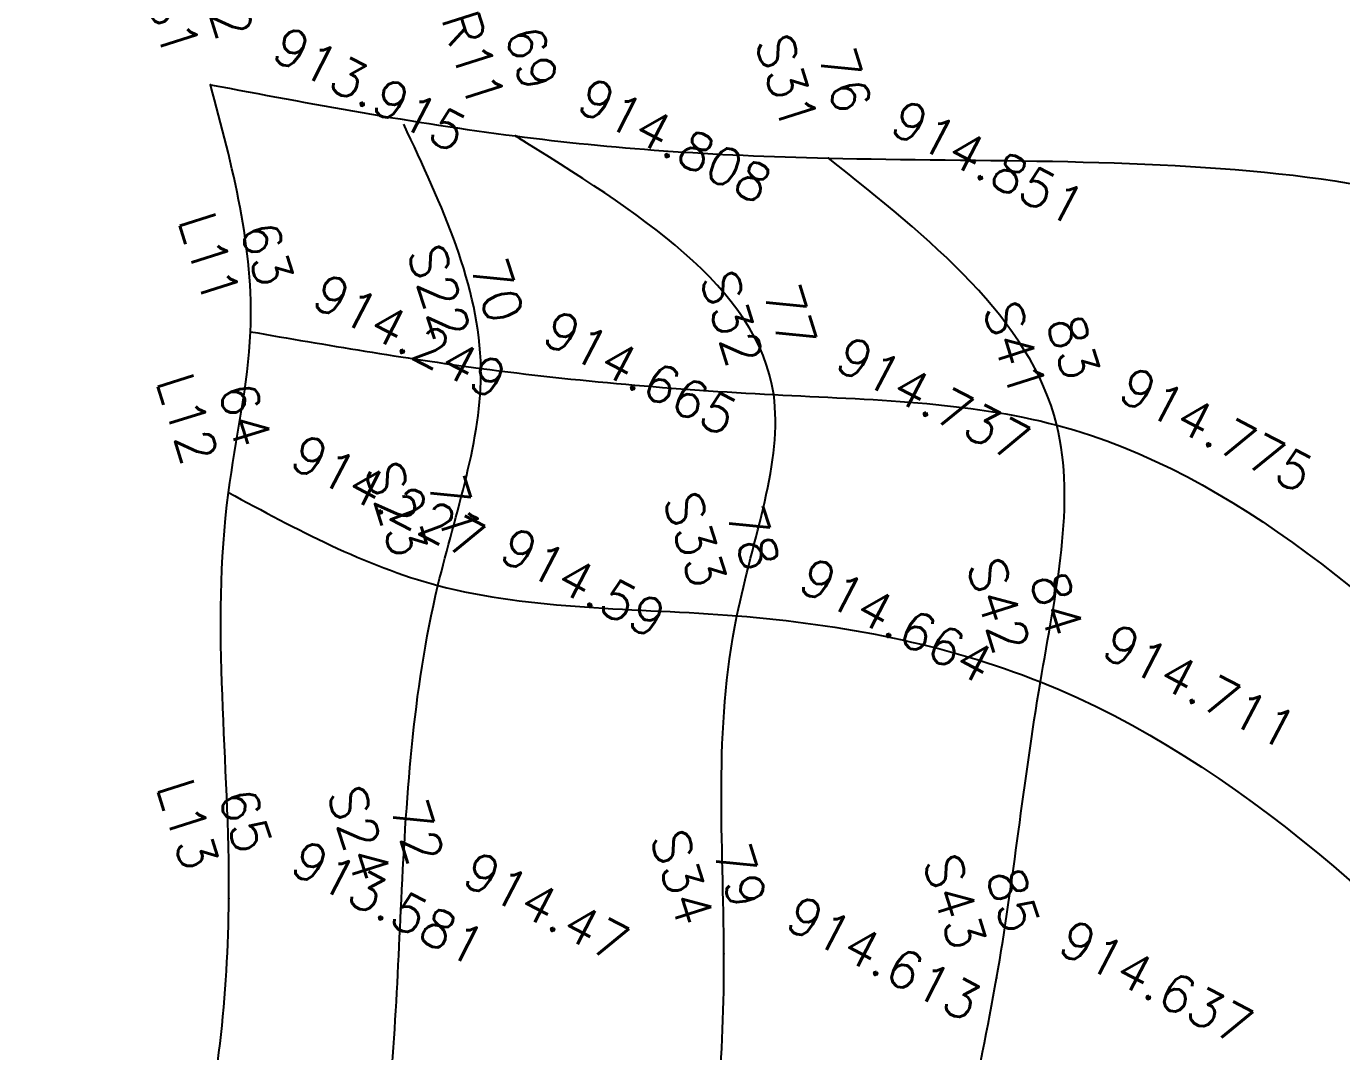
# Model space of a CAD drawing. Header units: millimetres. Extents: x 824502 to 1498685, y 1474633 to 1481826.
# Drawn here: x 1497290.8 to 1497512.6, y 1478515 to 1478687.8 of the extents above; entities that cross this region are included whole.
import ezdxf
from ezdxf.enums import TextEntityAlignment as Align

# ---------------------------------------------------------------- set-up
doc = ezdxf.new("R2010")
doc.units = ezdxf.units.MM
for name, color, linetype in [('Points', 7, 'Continuous'), ('Points-ELV', 6, 'Continuous'), ('Points-NUM', 4, 'Continuous'), ('Points-TXT', 3, 'Continuous')]:
    doc.layers.add(name, color=color, linetype=linetype)
doc.styles.add('ROMANS', font='romans.shx')

# ---------------------------------------------------------------- blocks, each defined once
blk = doc.blocks.new('POINTS')
at = {"layer": 'Points'}
blk.add_line((0, 0), (0, 0), dxfattribs=at)
blk.add_point((0, 0), dxfattribs=at)
at = {"layer": 'Points-ELV', "style": 'ROMANS'}
blk.add_attdef('ELEV', text='', height=1, rotation=45, dxfattribs=at).set_placement((0, 0), align=Align.BOTTOM_LEFT)
at = {"layer": 'Points-NUM', "style": 'ROMANS'}
blk.add_attdef('PTNUM', text='', height=1, dxfattribs=at).set_placement((0, 0), align=Align.BOTTOM_RIGHT)
at = {"layer": 'Points-TXT', "style": 'ROMANS'}
blk.add_attdef('DESC', text='', height=1, dxfattribs=at).set_placement((0, 0), align=Align.BOTTOM_RIGHT)

msp = doc.modelspace()

# ---------------------------------------------------------------- linework, layer by layer
for points in [[(1497321.849, 1478677.999, 14.484), (1497328.606, 1478636.355, 22.897), (1497324.893, 1478609.261, 22.343), (1497324.953, 1478540.848, 6.07), (1497319.312, 1478492.878, 15.491), (1497305.904, 1478453.336, 12.191), (1497297.409, 1478405.783, 7.682), (1497335.235, 1478407.316, 24.056), (1497388.147, 1478398.667, 25.895), (1497427.367, 1478347.031, 25.341), (1497518.042, 1478312.891, -0.958), (1497529.692, 1478368.258, 4.886), (1497532.431, 1478412.879, 13.224), (1497532.195, 1478462.557, 14.232), (1497549.978, 1478509.481, 26.449), (1497544.473, 1478566.29, 25.114), (1497555.339, 1478635.994, 31.235), (1497426.067, 1478665.609, 38.062), (1497373.255, 1478669.349, 36.979), (1497321.849, 1478677.999, 14.484)], [(1497335.235, 1478407.316, 24.056), (1497341.62, 1478449.18, 24.434), (1497349.894, 1478489.581, 26.449), (1497353.964, 1478538.93, 28.464), (1497360.209, 1478593.591, 31.487), (1497367.445, 1478630.176, 33.377), (1497354.423, 1478671.334, 33.377)], [(1497427.367, 1478347.031, 25.341), (1497434.166, 1478389.924, 27.507), (1497444.11, 1478429.057, 27.935), (1497445.976, 1478477.101, 30.429), (1497454.386, 1478527.427, 32.671), (1497461.763, 1478577.347, 34.535), (1497464.536, 1478620.604, 36.148), (1497426.067, 1478665.609, 38.062)], [(1497324.893, 1478609.261, 22.343), (1497360.209, 1478593.591, 31.487), (1497410.602, 1478588.478, 33.351), (1497461.763, 1478577.347, 34.535), (1497549.978, 1478509.481, 26.449)]]:
    msp.add_spline(points, degree=3)
for points, knots in [([(1497388.147, 1478398.667, 25.895), (1497387.834, 1478412.393, 27.078), (1497387.189, 1478440.741, 29.522), (1497406.149, 1478482.65, 30.181), (1497409.885, 1478533.847, 32.5), (1497405.478, 1478581.413, 32.67), (1497426.787, 1478636.149, 35.862), (1497393.684, 1478656.679, 36.603), (1497373.255, 1478669.349, 36.979)], [0, 0, 0, 0, 1.6204793, 3.346642, 5.3691378, 7.6329235, 9.1351416, 11.5818042, 11.5818042, 11.5818042, 11.5818042]), ([(1497328.606, 1478636.355, 22.897), (1497341.44, 1478634.138, 27.123), (1497369.91, 1478629.218, 36.497), (1497416.058, 1478625.256, 34.284), (1497482.786, 1478623.952, 38.369), (1497519.83, 1478589.325, 30.532), (1497544.473, 1478566.29, 25.114)], [0, 0, 0, 0, 1.6156958, 3.5839369, 5.490441, 9.3518706, 9.3518706, 9.3518706, 9.3518706])]:
    msp.add_open_spline(points, degree=3, knots=knots)
msp.add_open_spline([(1497373.296, 1478669.343, -23001.898), (1497373.935, 1478668.947, -23003.837), (1497374.574, 1478668.551, -23005.777), (1497375.213, 1478668.155, -23007.716)], degree=3)

# ---------------------------------------------------------------- block references
at = {"layer": 'Points', "linetype": 'Continuous'}
ref = msp.add_blockref('POINTS', (1497321.849, 1478677.999, 14.484), dxfattribs=dict(at, xscale=25.19074457862981, yscale=25.19074457862981, zscale=25.19074457862981, rotation=287.5583941117993))
ref.add_attrib('PTNUM', '62', dxfattribs={"layer": 'Points-NUM', "height": 6.2977, "rotation": 287.55839, "style": 'ROMANS'}).set_placement((1497321.451, 1478684.478, 14.484), align=Align.BOTTOM_RIGHT)
ref.add_attrib('DESC', 'S1', dxfattribs={"layer": 'Points-TXT', "height": 6.2977, "rotation": 287.55839, "style": 'ROMANS'}).set_placement((1497312.444, 1478681.628, 14.484), align=Align.BOTTOM_RIGHT)
ref.add_attrib('ELEV', '913.915', dxfattribs={"layer": 'Points-ELV', "height": 6.2977, "rotation": 332.55839, "style": 'ROMANS'}).set_placement((1497330.856, 1478680.848, 14.484), align=Align.BOTTOM_LEFT)
ref = msp.add_blockref('POINTS', (1497321.849, 1478677.999, 14.484), dxfattribs=dict(at, xscale=25.19074457862981, yscale=25.19074457862981, zscale=25.19074457862981, rotation=287.5583941117993))
ref.add_attrib('PTNUM', '62', dxfattribs={"layer": 'Points-NUM', "height": 6.2977, "rotation": 287.55839, "style": 'ROMANS'}).set_placement((1497321.451, 1478684.478, 14.484), align=Align.BOTTOM_RIGHT)
ref.add_attrib('DESC', 'S1', dxfattribs={"layer": 'Points-TXT', "height": 6.2977, "rotation": 287.55839, "style": 'ROMANS'}).set_placement((1497312.444, 1478681.628, 14.484), align=Align.BOTTOM_RIGHT)
ref.add_attrib('ELEV', '913.915', dxfattribs={"layer": 'Points-ELV', "height": 6.2977, "rotation": 332.55839, "style": 'ROMANS'}).set_placement((1497330.856, 1478680.848, 14.484), align=Align.BOTTOM_LEFT)
ref = msp.add_blockref('POINTS', (1497373.255, 1478669.349, 36.979), dxfattribs=dict(at, xscale=25.19074457862981, yscale=25.19074457862981, zscale=25.19074457862981, rotation=287.5583941117993))
ref.add_attrib('PTNUM', '69', dxfattribs={"layer": 'Points-NUM', "height": 6.2977, "rotation": 287.55839, "style": 'ROMANS'}).set_placement((1497372.856, 1478675.828, 36.979), align=Align.BOTTOM_RIGHT)
ref.add_attrib('DESC', 'R11', dxfattribs={"layer": 'Points-TXT', "height": 6.2977, "rotation": 287.55839, "style": 'ROMANS'}).set_placement((1497363.85, 1478672.978, 36.979), align=Align.BOTTOM_RIGHT)
ref.add_attrib('ELEV', '914.808', dxfattribs={"layer": 'Points-ELV', "height": 6.2977, "rotation": 332.55839, "style": 'ROMANS'}).set_placement((1497382.262, 1478672.198, 36.979), align=Align.BOTTOM_LEFT)
ref = msp.add_blockref('POINTS', (1497373.255, 1478669.349, 36.979), dxfattribs=dict(at, xscale=25.19074457862981, yscale=25.19074457862981, zscale=25.19074457862981, rotation=287.5583941117993))
ref.add_attrib('PTNUM', '69', dxfattribs={"layer": 'Points-NUM', "height": 6.2977, "rotation": 287.55839, "style": 'ROMANS'}).set_placement((1497372.856, 1478675.828, 36.979), align=Align.BOTTOM_RIGHT)
ref.add_attrib('DESC', 'R11', dxfattribs={"layer": 'Points-TXT', "height": 6.2977, "rotation": 287.55839, "style": 'ROMANS'}).set_placement((1497363.85, 1478672.978, 36.979), align=Align.BOTTOM_RIGHT)
ref.add_attrib('ELEV', '914.808', dxfattribs={"layer": 'Points-ELV', "height": 6.2977, "rotation": 332.55839, "style": 'ROMANS'}).set_placement((1497382.262, 1478672.198, 36.979), align=Align.BOTTOM_LEFT)
ref = msp.add_blockref('POINTS', (1497426.067, 1478665.609, 38.062), dxfattribs=dict(at, xscale=25.19074457862981, yscale=25.19074457862981, zscale=25.19074457862981, rotation=287.5583941117993))
ref.add_attrib('PTNUM', '76', dxfattribs={"layer": 'Points-NUM', "height": 6.2977, "rotation": 287.55839, "style": 'ROMANS'}).set_placement((1497425.668, 1478672.088, 38.062), align=Align.BOTTOM_RIGHT)
ref.add_attrib('DESC', 'S31', dxfattribs={"layer": 'Points-TXT', "height": 6.2977, "rotation": 287.55839, "style": 'ROMANS'}).set_placement((1497416.661, 1478669.238, 38.062), align=Align.BOTTOM_RIGHT)
ref.add_attrib('ELEV', '914.851', dxfattribs={"layer": 'Points-ELV', "height": 6.2977, "rotation": 332.55839, "style": 'ROMANS'}).set_placement((1497435.073, 1478668.459, 38.062), align=Align.BOTTOM_LEFT)
ref = msp.add_blockref('POINTS', (1497426.067, 1478665.609, 38.062), dxfattribs=dict(at, xscale=25.19074457862981, yscale=25.19074457862981, zscale=25.19074457862981, rotation=287.5583941117993))
ref.add_attrib('PTNUM', '76', dxfattribs={"layer": 'Points-NUM', "height": 6.2977, "rotation": 287.55839, "style": 'ROMANS'}).set_placement((1497425.668, 1478672.088, 38.062), align=Align.BOTTOM_RIGHT)
ref.add_attrib('DESC', 'S31', dxfattribs={"layer": 'Points-TXT', "height": 6.2977, "rotation": 287.55839, "style": 'ROMANS'}).set_placement((1497416.661, 1478669.238, 38.062), align=Align.BOTTOM_RIGHT)
ref.add_attrib('ELEV', '914.851', dxfattribs={"layer": 'Points-ELV', "height": 6.2977, "rotation": 332.55839, "style": 'ROMANS'}).set_placement((1497435.073, 1478668.459, 38.062), align=Align.BOTTOM_LEFT)
ref = msp.add_blockref('POINTS', (1497328.606, 1478636.355, 22.897), dxfattribs=dict(at, xscale=25.19074457862981, yscale=25.19074457862981, zscale=25.19074457862981, rotation=287.5583941117993))
ref.add_attrib('PTNUM', '63', dxfattribs={"layer": 'Points-NUM', "height": 6.2977, "rotation": 287.55839, "style": 'ROMANS'}).set_placement((1497328.207, 1478642.835, 22.897), align=Align.BOTTOM_RIGHT)
ref.add_attrib('DESC', 'L11', dxfattribs={"layer": 'Points-TXT', "height": 6.2977, "rotation": 287.55839, "style": 'ROMANS'}).set_placement((1497319.2, 1478639.985, 22.897), align=Align.BOTTOM_RIGHT)
ref.add_attrib('ELEV', '914.249', dxfattribs={"layer": 'Points-ELV', "height": 6.2977, "rotation": 332.55839, "style": 'ROMANS'}).set_placement((1497337.612, 1478639.205, 22.897), align=Align.BOTTOM_LEFT)
ref = msp.add_blockref('POINTS', (1497328.606, 1478636.355, 22.897), dxfattribs=dict(at, xscale=25.19074457862981, yscale=25.19074457862981, zscale=25.19074457862981, rotation=287.5583941117993))
ref.add_attrib('PTNUM', '63', dxfattribs={"layer": 'Points-NUM', "height": 6.2977, "rotation": 287.55839, "style": 'ROMANS'}).set_placement((1497328.207, 1478642.835, 22.897), align=Align.BOTTOM_RIGHT)
ref.add_attrib('DESC', 'L11', dxfattribs={"layer": 'Points-TXT', "height": 6.2977, "rotation": 287.55839, "style": 'ROMANS'}).set_placement((1497319.2, 1478639.985, 22.897), align=Align.BOTTOM_RIGHT)
ref.add_attrib('ELEV', '914.249', dxfattribs={"layer": 'Points-ELV', "height": 6.2977, "rotation": 332.55839, "style": 'ROMANS'}).set_placement((1497337.612, 1478639.205, 22.897), align=Align.BOTTOM_LEFT)
ref = msp.add_blockref('POINTS', (1497367.445, 1478630.176, 33.377), dxfattribs=dict(at, xscale=25.19074457862981, yscale=25.19074457862981, zscale=25.19074457862981, rotation=287.5583941117993))
ref.add_attrib('PTNUM', '70', dxfattribs={"layer": 'Points-NUM', "height": 6.2977, "rotation": 287.55839, "style": 'ROMANS'}).set_placement((1497367.047, 1478636.656, 33.377), align=Align.BOTTOM_RIGHT)
ref.add_attrib('DESC', 'S22', dxfattribs={"layer": 'Points-TXT', "height": 6.2977, "rotation": 287.55839, "style": 'ROMANS'}).set_placement((1497358.04, 1478633.806, 33.377), align=Align.BOTTOM_RIGHT)
ref.add_attrib('ELEV', '914.665', dxfattribs={"layer": 'Points-ELV', "height": 6.2977, "rotation": 332.55839, "style": 'ROMANS'}).set_placement((1497376.452, 1478633.026, 33.377), align=Align.BOTTOM_LEFT)
ref = msp.add_blockref('POINTS', (1497367.445, 1478630.176, 33.377), dxfattribs=dict(at, xscale=25.19074457862981, yscale=25.19074457862981, zscale=25.19074457862981, rotation=287.5583941117993))
ref.add_attrib('PTNUM', '70', dxfattribs={"layer": 'Points-NUM', "height": 6.2977, "rotation": 287.55839, "style": 'ROMANS'}).set_placement((1497367.047, 1478636.656, 33.377), align=Align.BOTTOM_RIGHT)
ref.add_attrib('DESC', 'S22', dxfattribs={"layer": 'Points-TXT', "height": 6.2977, "rotation": 287.55839, "style": 'ROMANS'}).set_placement((1497358.04, 1478633.806, 33.377), align=Align.BOTTOM_RIGHT)
ref.add_attrib('ELEV', '914.665', dxfattribs={"layer": 'Points-ELV', "height": 6.2977, "rotation": 332.55839, "style": 'ROMANS'}).set_placement((1497376.452, 1478633.026, 33.377), align=Align.BOTTOM_LEFT)
ref = msp.add_blockref('POINTS', (1497416.797, 1478625.765, 35.19), dxfattribs=dict(at, xscale=25.19074457862981, yscale=25.19074457862981, zscale=25.19074457862981, rotation=287.5583941117993))
ref.add_attrib('PTNUM', '77', dxfattribs={"layer": 'Points-NUM', "height": 6.2977, "rotation": 287.55839, "style": 'ROMANS'}).set_placement((1497416.398, 1478632.244, 35.19), align=Align.BOTTOM_RIGHT)
ref.add_attrib('DESC', 'S32', dxfattribs={"layer": 'Points-TXT', "height": 6.2977, "rotation": 287.55839, "style": 'ROMANS'}).set_placement((1497407.392, 1478629.394, 35.19), align=Align.BOTTOM_RIGHT)
ref.add_attrib('ELEV', '914.737', dxfattribs={"layer": 'Points-ELV', "height": 6.2977, "rotation": 332.55839, "style": 'ROMANS'}).set_placement((1497425.803, 1478628.614, 35.19), align=Align.BOTTOM_LEFT)
ref = msp.add_blockref('POINTS', (1497416.797, 1478625.765, 35.19), dxfattribs=dict(at, xscale=25.19074457862981, yscale=25.19074457862981, zscale=25.19074457862981, rotation=287.5583941117993))
ref.add_attrib('PTNUM', '77', dxfattribs={"layer": 'Points-NUM', "height": 6.2977, "rotation": 287.55839, "style": 'ROMANS'}).set_placement((1497416.398, 1478632.244, 35.19), align=Align.BOTTOM_RIGHT)
ref.add_attrib('DESC', 'S32', dxfattribs={"layer": 'Points-TXT', "height": 6.2977, "rotation": 287.55839, "style": 'ROMANS'}).set_placement((1497407.392, 1478629.394, 35.19), align=Align.BOTTOM_RIGHT)
ref.add_attrib('ELEV', '914.737', dxfattribs={"layer": 'Points-ELV', "height": 6.2977, "rotation": 332.55839, "style": 'ROMANS'}).set_placement((1497425.803, 1478628.614, 35.19), align=Align.BOTTOM_LEFT)
ref = msp.add_blockref('POINTS', (1497464.536, 1478620.604, 36.148), dxfattribs=dict(at, xscale=25.19074457862981, yscale=25.19074457862981, zscale=25.19074457862981, rotation=287.5583941117993))
ref.add_attrib('PTNUM', '83', dxfattribs={"layer": 'Points-NUM', "height": 6.2977, "rotation": 287.55839, "style": 'ROMANS'}).set_placement((1497464.137, 1478627.084, 36.148), align=Align.BOTTOM_RIGHT)
ref.add_attrib('DESC', 'S41', dxfattribs={"layer": 'Points-TXT', "height": 6.2977, "rotation": 287.55839, "style": 'ROMANS'}).set_placement((1497455.13, 1478624.234, 36.148), align=Align.BOTTOM_RIGHT)
ref.add_attrib('ELEV', '914.775', dxfattribs={"layer": 'Points-ELV', "height": 6.2977, "rotation": 332.55839, "style": 'ROMANS'}).set_placement((1497473.542, 1478623.454, 36.148), align=Align.BOTTOM_LEFT)
ref = msp.add_blockref('POINTS', (1497464.536, 1478620.604, 36.148), dxfattribs=dict(at, xscale=25.19074457862981, yscale=25.19074457862981, zscale=25.19074457862981, rotation=287.5583941117993))
ref.add_attrib('PTNUM', '83', dxfattribs={"layer": 'Points-NUM', "height": 6.2977, "rotation": 287.55839, "style": 'ROMANS'}).set_placement((1497464.137, 1478627.084, 36.148), align=Align.BOTTOM_RIGHT)
ref.add_attrib('DESC', 'S41', dxfattribs={"layer": 'Points-TXT', "height": 6.2977, "rotation": 287.55839, "style": 'ROMANS'}).set_placement((1497455.13, 1478624.234, 36.148), align=Align.BOTTOM_RIGHT)
ref.add_attrib('ELEV', '914.775', dxfattribs={"layer": 'Points-ELV', "height": 6.2977, "rotation": 332.55839, "style": 'ROMANS'}).set_placement((1497473.542, 1478623.454, 36.148), align=Align.BOTTOM_LEFT)
ref = msp.add_blockref('POINTS', (1497324.893, 1478609.261, 22.343), dxfattribs=dict(at, xscale=25.19074457862981, yscale=25.19074457862981, zscale=25.19074457862981, rotation=287.5583941117993))
ref.add_attrib('PTNUM', '64', dxfattribs={"layer": 'Points-NUM', "height": 6.2977, "rotation": 287.55839, "style": 'ROMANS'}).set_placement((1497324.494, 1478615.74, 22.343), align=Align.BOTTOM_RIGHT)
ref.add_attrib('DESC', 'L12', dxfattribs={"layer": 'Points-TXT', "height": 6.2977, "rotation": 287.55839, "style": 'ROMANS'}).set_placement((1497315.487, 1478612.89, 22.343), align=Align.BOTTOM_RIGHT)
ref.add_attrib('ELEV', '914.227', dxfattribs={"layer": 'Points-ELV', "height": 6.2977, "rotation": 332.55839, "style": 'ROMANS'}).set_placement((1497333.899, 1478612.111, 22.343), align=Align.BOTTOM_LEFT)
ref = msp.add_blockref('POINTS', (1497324.893, 1478609.261, 22.343), dxfattribs=dict(at, xscale=25.19074457862981, yscale=25.19074457862981, zscale=25.19074457862981, rotation=287.5583941117993))
ref.add_attrib('PTNUM', '64', dxfattribs={"layer": 'Points-NUM', "height": 6.2977, "rotation": 287.55839, "style": 'ROMANS'}).set_placement((1497324.494, 1478615.74, 22.343), align=Align.BOTTOM_RIGHT)
ref.add_attrib('DESC', 'L12', dxfattribs={"layer": 'Points-TXT', "height": 6.2977, "rotation": 287.55839, "style": 'ROMANS'}).set_placement((1497315.487, 1478612.89, 22.343), align=Align.BOTTOM_RIGHT)
ref.add_attrib('ELEV', '914.227', dxfattribs={"layer": 'Points-ELV', "height": 6.2977, "rotation": 332.55839, "style": 'ROMANS'}).set_placement((1497333.899, 1478612.111, 22.343), align=Align.BOTTOM_LEFT)
ref = msp.add_blockref('POINTS', (1497360.209, 1478593.591, 31.487), dxfattribs=dict(at, xscale=25.19074457862981, yscale=25.19074457862981, zscale=25.19074457862981, rotation=287.5583941117993))
ref.add_attrib('PTNUM', '71', dxfattribs={"layer": 'Points-NUM', "height": 6.2977, "rotation": 287.55839, "style": 'ROMANS'}).set_placement((1497359.811, 1478600.071, 31.487), align=Align.BOTTOM_RIGHT)
ref.add_attrib('DESC', 'S23', dxfattribs={"layer": 'Points-TXT', "height": 6.2977, "rotation": 287.55839, "style": 'ROMANS'}).set_placement((1497350.804, 1478597.221, 31.487), align=Align.BOTTOM_RIGHT)
ref.add_attrib('ELEV', '914.59', dxfattribs={"layer": 'Points-ELV', "height": 6.2977, "rotation": 332.55839, "style": 'ROMANS'}).set_placement((1497369.216, 1478596.441, 31.487), align=Align.BOTTOM_LEFT)
ref = msp.add_blockref('POINTS', (1497360.209, 1478593.591, 31.487), dxfattribs=dict(at, xscale=25.19074457862981, yscale=25.19074457862981, zscale=25.19074457862981, rotation=287.5583941117993))
ref.add_attrib('PTNUM', '71', dxfattribs={"layer": 'Points-NUM', "height": 6.2977, "rotation": 287.55839, "style": 'ROMANS'}).set_placement((1497359.811, 1478600.071, 31.487), align=Align.BOTTOM_RIGHT)
ref.add_attrib('DESC', 'S23', dxfattribs={"layer": 'Points-TXT', "height": 6.2977, "rotation": 287.55839, "style": 'ROMANS'}).set_placement((1497350.804, 1478597.221, 31.487), align=Align.BOTTOM_RIGHT)
ref.add_attrib('ELEV', '914.59', dxfattribs={"layer": 'Points-ELV', "height": 6.2977, "rotation": 332.55839, "style": 'ROMANS'}).set_placement((1497369.216, 1478596.441, 31.487), align=Align.BOTTOM_LEFT)
ref = msp.add_blockref('POINTS', (1497410.602, 1478588.478, 33.351), dxfattribs=dict(at, xscale=25.19074457862981, yscale=25.19074457862981, zscale=25.19074457862981, rotation=287.5583941117993))
ref.add_attrib('PTNUM', '78', dxfattribs={"layer": 'Points-NUM', "height": 6.2977, "rotation": 287.55839, "style": 'ROMANS'}).set_placement((1497410.203, 1478594.958, 33.351), align=Align.BOTTOM_RIGHT)
ref.add_attrib('DESC', 'S33', dxfattribs={"layer": 'Points-TXT', "height": 6.2977, "rotation": 287.55839, "style": 'ROMANS'}).set_placement((1497401.197, 1478592.108, 33.351), align=Align.BOTTOM_RIGHT)
ref.add_attrib('ELEV', '914.664', dxfattribs={"layer": 'Points-ELV', "height": 6.2977, "rotation": 332.55839, "style": 'ROMANS'}).set_placement((1497419.608, 1478591.328, 33.351), align=Align.BOTTOM_LEFT)
ref = msp.add_blockref('POINTS', (1497410.602, 1478588.478, 33.351), dxfattribs=dict(at, xscale=25.19074457862981, yscale=25.19074457862981, zscale=25.19074457862981, rotation=287.5583941117993))
ref.add_attrib('PTNUM', '78', dxfattribs={"layer": 'Points-NUM', "height": 6.2977, "rotation": 287.55839, "style": 'ROMANS'}).set_placement((1497410.203, 1478594.958, 33.351), align=Align.BOTTOM_RIGHT)
ref.add_attrib('DESC', 'S33', dxfattribs={"layer": 'Points-TXT', "height": 6.2977, "rotation": 287.55839, "style": 'ROMANS'}).set_placement((1497401.197, 1478592.108, 33.351), align=Align.BOTTOM_RIGHT)
ref.add_attrib('ELEV', '914.664', dxfattribs={"layer": 'Points-ELV', "height": 6.2977, "rotation": 332.55839, "style": 'ROMANS'}).set_placement((1497419.608, 1478591.328, 33.351), align=Align.BOTTOM_LEFT)
ref = msp.add_blockref('POINTS', (1497461.763, 1478577.347, 34.535), dxfattribs=dict(at, xscale=25.19074457862981, yscale=25.19074457862981, zscale=25.19074457862981, rotation=287.5583941117993))
ref.add_attrib('PTNUM', '84', dxfattribs={"layer": 'Points-NUM', "height": 6.2977, "rotation": 287.55839, "style": 'ROMANS'}).set_placement((1497461.364, 1478583.826, 34.535), align=Align.BOTTOM_RIGHT)
ref.add_attrib('DESC', 'S42', dxfattribs={"layer": 'Points-TXT', "height": 6.2977, "rotation": 287.55839, "style": 'ROMANS'}).set_placement((1497452.357, 1478580.976, 34.535), align=Align.BOTTOM_RIGHT)
ref.add_attrib('ELEV', '914.711', dxfattribs={"layer": 'Points-ELV', "height": 6.2977, "rotation": 332.55839, "style": 'ROMANS'}).set_placement((1497470.769, 1478580.196, 34.535), align=Align.BOTTOM_LEFT)
ref = msp.add_blockref('POINTS', (1497461.763, 1478577.347, 34.535), dxfattribs=dict(at, xscale=25.19074457862981, yscale=25.19074457862981, zscale=25.19074457862981, rotation=287.5583941117993))
ref.add_attrib('PTNUM', '84', dxfattribs={"layer": 'Points-NUM', "height": 6.2977, "rotation": 287.55839, "style": 'ROMANS'}).set_placement((1497461.364, 1478583.826, 34.535), align=Align.BOTTOM_RIGHT)
ref.add_attrib('DESC', 'S42', dxfattribs={"layer": 'Points-TXT', "height": 6.2977, "rotation": 287.55839, "style": 'ROMANS'}).set_placement((1497452.357, 1478580.976, 34.535), align=Align.BOTTOM_RIGHT)
ref.add_attrib('ELEV', '914.711', dxfattribs={"layer": 'Points-ELV', "height": 6.2977, "rotation": 332.55839, "style": 'ROMANS'}).set_placement((1497470.769, 1478580.196, 34.535), align=Align.BOTTOM_LEFT)
ref = msp.add_blockref('POINTS', (1497324.953, 1478540.848, 6.07), dxfattribs=dict(at, xscale=25.19074457862981, yscale=25.19074457862981, zscale=25.19074457862981, rotation=287.5583941117993))
ref.add_attrib('PTNUM', '65', dxfattribs={"layer": 'Points-NUM', "height": 6.2977, "rotation": 287.55839, "style": 'ROMANS'}).set_placement((1497324.555, 1478547.327, 6.07), align=Align.BOTTOM_RIGHT)
ref.add_attrib('DESC', 'L13', dxfattribs={"layer": 'Points-TXT', "height": 6.2977, "rotation": 287.55839, "style": 'ROMANS'}).set_placement((1497315.548, 1478544.477, 6.07), align=Align.BOTTOM_RIGHT)
ref.add_attrib('ELEV', '913.581', dxfattribs={"layer": 'Points-ELV', "height": 6.2977, "rotation": 332.55839, "style": 'ROMANS'}).set_placement((1497333.96, 1478543.698, 6.07), align=Align.BOTTOM_LEFT)
ref = msp.add_blockref('POINTS', (1497324.953, 1478540.848, 6.07), dxfattribs=dict(at, xscale=25.19074457862981, yscale=25.19074457862981, zscale=25.19074457862981, rotation=287.5583941117993))
ref.add_attrib('PTNUM', '65', dxfattribs={"layer": 'Points-NUM', "height": 6.2977, "rotation": 287.55839, "style": 'ROMANS'}).set_placement((1497324.555, 1478547.327, 6.07), align=Align.BOTTOM_RIGHT)
ref.add_attrib('DESC', 'L13', dxfattribs={"layer": 'Points-TXT', "height": 6.2977, "rotation": 287.55839, "style": 'ROMANS'}).set_placement((1497315.548, 1478544.477, 6.07), align=Align.BOTTOM_RIGHT)
ref.add_attrib('ELEV', '913.581', dxfattribs={"layer": 'Points-ELV', "height": 6.2977, "rotation": 332.55839, "style": 'ROMANS'}).set_placement((1497333.96, 1478543.698, 6.07), align=Align.BOTTOM_LEFT)
ref = msp.add_blockref('POINTS', (1497353.964, 1478538.93, 28.464), dxfattribs=dict(at, xscale=25.19074457862981, yscale=25.19074457862981, zscale=25.19074457862981, rotation=287.5583941117993))
ref.add_attrib('PTNUM', '72', dxfattribs={"layer": 'Points-NUM', "height": 6.2977, "rotation": 287.55839, "style": 'ROMANS'}).set_placement((1497353.565, 1478545.409, 28.464), align=Align.BOTTOM_RIGHT)
ref.add_attrib('DESC', 'S24', dxfattribs={"layer": 'Points-TXT', "height": 6.2977, "rotation": 287.55839, "style": 'ROMANS'}).set_placement((1497344.558, 1478542.56, 28.464), align=Align.BOTTOM_RIGHT)
ref.add_attrib('ELEV', '914.47', dxfattribs={"layer": 'Points-ELV', "height": 6.2977, "rotation": 332.55839, "style": 'ROMANS'}).set_placement((1497362.97, 1478541.78, 28.464), align=Align.BOTTOM_LEFT)
ref = msp.add_blockref('POINTS', (1497353.964, 1478538.93, 28.464), dxfattribs=dict(at, xscale=25.19074457862981, yscale=25.19074457862981, zscale=25.19074457862981, rotation=287.5583941117993))
ref.add_attrib('PTNUM', '72', dxfattribs={"layer": 'Points-NUM', "height": 6.2977, "rotation": 287.55839, "style": 'ROMANS'}).set_placement((1497353.565, 1478545.409, 28.464), align=Align.BOTTOM_RIGHT)
ref.add_attrib('DESC', 'S24', dxfattribs={"layer": 'Points-TXT', "height": 6.2977, "rotation": 287.55839, "style": 'ROMANS'}).set_placement((1497344.558, 1478542.56, 28.464), align=Align.BOTTOM_RIGHT)
ref.add_attrib('ELEV', '914.47', dxfattribs={"layer": 'Points-ELV', "height": 6.2977, "rotation": 332.55839, "style": 'ROMANS'}).set_placement((1497362.97, 1478541.78, 28.464), align=Align.BOTTOM_LEFT)
ref = msp.add_blockref('POINTS', (1497408.416, 1478531.508, 32.067), dxfattribs=dict(at, xscale=25.19074457862981, yscale=25.19074457862981, zscale=25.19074457862981, rotation=287.5583941117993))
ref.add_attrib('PTNUM', '79', dxfattribs={"layer": 'Points-NUM', "height": 6.2977, "rotation": 287.55839, "style": 'ROMANS'}).set_placement((1497408.017, 1478537.988, 32.067), align=Align.BOTTOM_RIGHT)
ref.add_attrib('DESC', 'S34', dxfattribs={"layer": 'Points-TXT', "height": 6.2977, "rotation": 287.55839, "style": 'ROMANS'}).set_placement((1497399.01, 1478535.138, 32.067), align=Align.BOTTOM_RIGHT)
ref.add_attrib('ELEV', '914.613', dxfattribs={"layer": 'Points-ELV', "height": 6.2977, "rotation": 332.55839, "style": 'ROMANS'}).set_placement((1497417.422, 1478534.358, 32.067), align=Align.BOTTOM_LEFT)
ref = msp.add_blockref('POINTS', (1497408.416, 1478531.508, 32.067), dxfattribs=dict(at, xscale=25.19074457862981, yscale=25.19074457862981, zscale=25.19074457862981, rotation=287.5583941117993))
ref.add_attrib('PTNUM', '79', dxfattribs={"layer": 'Points-NUM', "height": 6.2977, "rotation": 287.55839, "style": 'ROMANS'}).set_placement((1497408.017, 1478537.988, 32.067), align=Align.BOTTOM_RIGHT)
ref.add_attrib('DESC', 'S34', dxfattribs={"layer": 'Points-TXT', "height": 6.2977, "rotation": 287.55839, "style": 'ROMANS'}).set_placement((1497399.01, 1478535.138, 32.067), align=Align.BOTTOM_RIGHT)
ref.add_attrib('ELEV', '914.613', dxfattribs={"layer": 'Points-ELV', "height": 6.2977, "rotation": 332.55839, "style": 'ROMANS'}).set_placement((1497417.422, 1478534.358, 32.067), align=Align.BOTTOM_LEFT)
ref = msp.add_blockref('POINTS', (1497454.386, 1478527.427, 32.671), dxfattribs=dict(at, xscale=25.19074457862981, yscale=25.19074457862981, zscale=25.19074457862981, rotation=287.5583941117993))
ref.add_attrib('PTNUM', '85', dxfattribs={"layer": 'Points-NUM', "height": 6.2977, "rotation": 287.55839, "style": 'ROMANS'}).set_placement((1497453.987, 1478533.906, 32.671), align=Align.BOTTOM_RIGHT)
ref.add_attrib('DESC', 'S43', dxfattribs={"layer": 'Points-TXT', "height": 6.2977, "rotation": 287.55839, "style": 'ROMANS'}).set_placement((1497444.981, 1478531.056, 32.671), align=Align.BOTTOM_RIGHT)
ref.add_attrib('ELEV', '914.637', dxfattribs={"layer": 'Points-ELV', "height": 6.2977, "rotation": 332.55839, "style": 'ROMANS'}).set_placement((1497463.393, 1478530.277, 32.671), align=Align.BOTTOM_LEFT)
ref = msp.add_blockref('POINTS', (1497454.386, 1478527.427, 32.671), dxfattribs=dict(at, xscale=25.19074457862981, yscale=25.19074457862981, zscale=25.19074457862981, rotation=287.5583941117993))
ref.add_attrib('PTNUM', '85', dxfattribs={"layer": 'Points-NUM', "height": 6.2977, "rotation": 287.55839, "style": 'ROMANS'}).set_placement((1497453.987, 1478533.906, 32.671), align=Align.BOTTOM_RIGHT)
ref.add_attrib('DESC', 'S43', dxfattribs={"layer": 'Points-TXT', "height": 6.2977, "rotation": 287.55839, "style": 'ROMANS'}).set_placement((1497444.981, 1478531.056, 32.671), align=Align.BOTTOM_RIGHT)
ref.add_attrib('ELEV', '914.637', dxfattribs={"layer": 'Points-ELV', "height": 6.2977, "rotation": 332.55839, "style": 'ROMANS'}).set_placement((1497463.393, 1478530.277, 32.671), align=Align.BOTTOM_LEFT)

doc.saveas('drawing.dxf')
